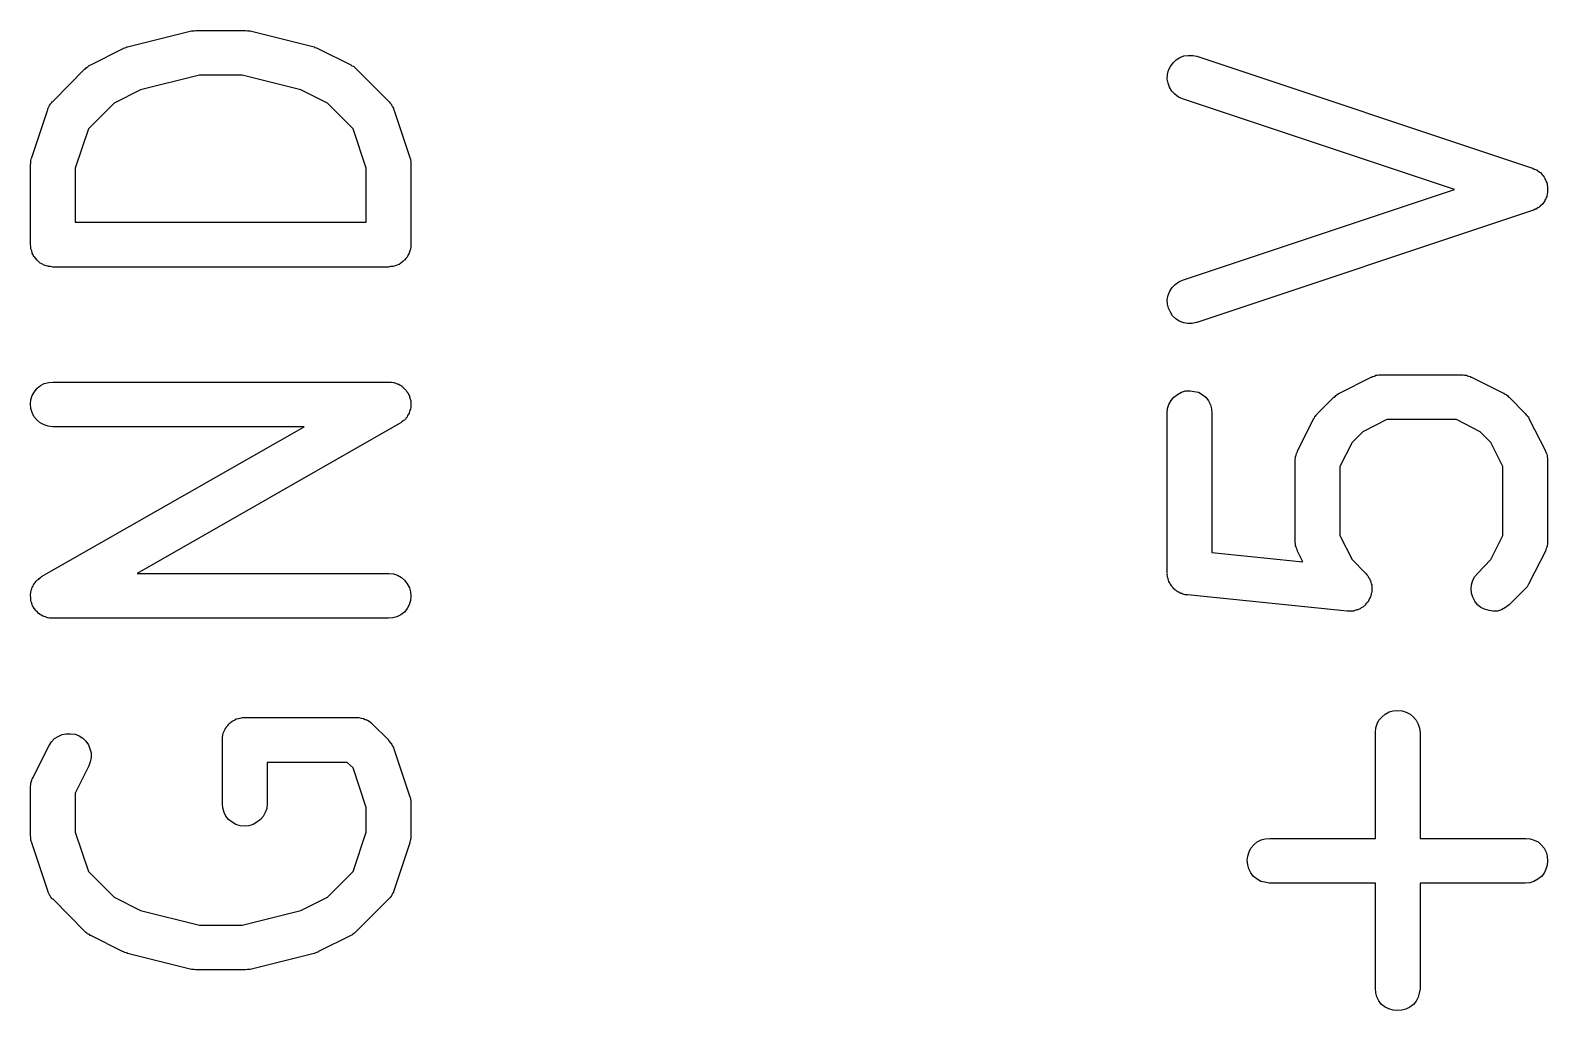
# Model space of a CAD drawing. Extents: x 94.4 to 145.6, y -140.8 to -106.9.
# Drawn here: x 141.144 to 144.534, y -120.521 to -118.33 of the extents above; entities that cross this region are included whole.
import ezdxf

# ---------------------------------------------------------------- set-up
doc = ezdxf.new("R2010")
doc.units = 0
doc.layers.add('BLACK', color=7, linetype='CONTINUOUS')

msp = doc.modelspace()

# ---------------------------------------------------------------- linework, layer by layer
at = {"layer": 'BLACK', "linetype": 'CONTINUOUS'}
for p, q in [((141.361, -118.367), (141.504, -118.331)), ((141.504, -118.331), (141.504, -118.331)), ((141.504, -118.331), (141.505, -118.331)), ((141.505, -118.331), (141.506, -118.331)), ((141.506, -118.331), (141.51, -118.331)), ((141.51, -118.331), (141.514, -118.33)), ((141.514, -118.33), (141.515, -118.33)), ((141.515, -118.33), (141.516, -118.33)), ((141.516, -118.33), (141.623, -118.33)), ((141.623, -118.33), (141.624, -118.33)), ((141.624, -118.33), (141.624, -118.33)), ((141.624, -118.33), (141.625, -118.33)), ((141.625, -118.33), (141.629, -118.331)), ((141.629, -118.331), (141.633, -118.331)), ((141.633, -118.331), (141.634, -118.331)), ((141.634, -118.331), (141.635, -118.331)), ((141.635, -118.331), (141.778, -118.367)), ((141.279, -118.407), (141.35, -118.371)), ((141.35, -118.371), (141.351, -118.371)), ((141.351, -118.371), (141.352, -118.37)), ((141.351, -118.371), (141.351, -118.371)), ((141.352, -118.37), (141.356, -118.369)), ((141.356, -118.369), (141.36, -118.367)), ((141.36, -118.367), (141.361, -118.367)), ((141.361, -118.367), (141.361, -118.367)), ((141.778, -118.367), (141.779, -118.367)), ((141.779, -118.367), (141.779, -118.367)), ((141.779, -118.367), (141.779, -118.368)), ((141.779, -118.368), (141.783, -118.369)), ((141.783, -118.369), (141.788, -118.371)), ((141.788, -118.371), (141.788, -118.371)), ((141.788, -118.371), (141.788, -118.371)), ((141.788, -118.371), (141.86, -118.407)), ((141.269, -118.414), (141.271, -118.412)), ((141.271, -118.412), (141.273, -118.411)), ((141.273, -118.411), (141.274, -118.409)), ((141.274, -118.409), (141.277, -118.408)), ((141.277, -118.408), (141.279, -118.407)), ((141.86, -118.407), (141.86, -118.407)), ((141.86, -118.407), (141.862, -118.409)), ((141.862, -118.409), (141.865, -118.41)), ((141.865, -118.41), (141.867, -118.411)), ((141.867, -118.411), (141.868, -118.412)), ((141.868, -118.412), (141.87, -118.414)), ((143.687, -118.419), (143.691, -118.411)), ((143.691, -118.411), (143.697, -118.403)), ((143.697, -118.403), (143.704, -118.396)), ((143.704, -118.396), (143.712, -118.391)), ((143.712, -118.391), (143.721, -118.387)), ((143.721, -118.387), (143.731, -118.386)), ((143.731, -118.386), (143.741, -118.386)), ((143.741, -118.386), (143.75, -118.388)), ((143.75, -118.388), (144.5, -118.638)), ((141.195, -118.488), (141.266, -118.416)), ((141.266, -118.416), (141.267, -118.416)), ((141.267, -118.416), (141.269, -118.414)), ((141.522, -118.43), (141.39, -118.463)), ((141.617, -118.43), (141.522, -118.43)), ((141.748, -118.463), (141.617, -118.43)), ((141.87, -118.414), (141.872, -118.416)), ((141.872, -118.416), (141.944, -118.488)), ((143.684, -118.439), (143.685, -118.429)), ((143.686, -118.448), (143.684, -118.439)), ((143.685, -118.429), (143.687, -118.419)), ((141.39, -118.463), (141.331, -118.493)), ((141.808, -118.493), (141.748, -118.463)), ((143.689, -118.457), (143.686, -118.448)), ((143.694, -118.466), (143.689, -118.457)), ((143.701, -118.473), (143.694, -118.466)), ((143.709, -118.479), (143.701, -118.473)), ((143.718, -118.483), (143.709, -118.479)), ((141.147, -118.614), (141.183, -118.507)), ((141.183, -118.505), (141.184, -118.504)), ((141.183, -118.506), (141.183, -118.505)), ((141.183, -118.507), (141.183, -118.506)), ((141.184, -118.504), (141.185, -118.501)), ((141.185, -118.501), (141.187, -118.498)), ((141.187, -118.498), (141.188, -118.496)), ((141.188, -118.495), (141.191, -118.492)), ((141.188, -118.496), (141.188, -118.495)), ((141.191, -118.492), (141.193, -118.49)), ((141.193, -118.49), (141.194, -118.489)), ((141.194, -118.489), (141.195, -118.488)), ((141.331, -118.493), (141.274, -118.55)), ((141.865, -118.55), (141.808, -118.493)), ((141.944, -118.488), (141.944, -118.488)), ((141.944, -118.488), (141.945, -118.489)), ((141.945, -118.489), (141.946, -118.49)), ((141.946, -118.49), (141.948, -118.493)), ((141.948, -118.493), (141.951, -118.496)), ((141.951, -118.496), (141.951, -118.497)), ((141.951, -118.497), (141.952, -118.498)), ((141.952, -118.498), (141.953, -118.501)), ((141.953, -118.501), (141.955, -118.504)), ((141.955, -118.504), (141.955, -118.506)), ((141.955, -118.506), (141.956, -118.507)), ((141.956, -118.507), (141.992, -118.614)), ((144.326, -118.686), (143.718, -118.483)), ((143.718, -118.483), (143.718, -118.483)), ((141.274, -118.55), (141.244, -118.638)), ((141.894, -118.638), (141.865, -118.55)), ((141.146, -118.617), (141.147, -118.614)), ((141.992, -118.614), (141.992, -118.615)), ((141.992, -118.615), (141.993, -118.618)), ((141.144, -118.629), (141.145, -118.627)), ((141.144, -118.63), (141.144, -118.629)), ((141.144, -118.809), (141.144, -118.63)), ((141.145, -118.62), (141.146, -118.617)), ((141.145, -118.622), (141.145, -118.62)), ((141.145, -118.624), (141.145, -118.622)), ((141.145, -118.627), (141.145, -118.624)), ((141.244, -118.638), (141.244, -118.759)), ((141.894, -118.759), (141.894, -118.638)), ((141.993, -118.618), (141.993, -118.62)), ((141.993, -118.62), (141.994, -118.622)), ((141.994, -118.622), (141.994, -118.624)), ((141.994, -118.624), (141.994, -118.627)), ((141.994, -118.627), (141.994, -118.63)), ((141.994, -118.63), (141.994, -118.809)), ((144.5, -118.638), (144.501, -118.638)), ((144.501, -118.638), (144.504, -118.64)), ((144.504, -118.64), (144.507, -118.641)), ((144.507, -118.641), (144.508, -118.642)), ((144.508, -118.642), (144.51, -118.642)), ((144.51, -118.642), (144.512, -118.644)), ((144.512, -118.644), (144.515, -118.646)), ((144.515, -118.646), (144.516, -118.647)), ((144.516, -118.647), (144.518, -118.648)), ((144.518, -118.648), (144.52, -118.651)), ((144.52, -118.651), (144.522, -118.653)), ((144.522, -118.653), (144.523, -118.654)), ((144.523, -118.654), (144.524, -118.655)), ((144.524, -118.655), (144.526, -118.658)), ((144.526, -118.658), (144.528, -118.661)), ((144.528, -118.661), (144.528, -118.662)), ((144.528, -118.662), (144.529, -118.664)), ((144.529, -118.664), (144.53, -118.667)), ((144.53, -118.667), (144.532, -118.67)), ((144.532, -118.67), (144.532, -118.671)), ((144.532, -118.671), (144.533, -118.673)), ((144.533, -118.673), (144.533, -118.676)), ((144.533, -118.676), (144.534, -118.68)), ((144.534, -118.68), (144.534, -118.681)), ((144.534, -118.681), (144.534, -118.682)), ((144.534, -118.682), (144.534, -118.686)), ((143.718, -118.888), (144.326, -118.686)), ((144.523, -118.717), (144.522, -118.719)), ((144.524, -118.716), (144.523, -118.717)), ((144.526, -118.713), (144.524, -118.716)), ((144.528, -118.711), (144.526, -118.713)), ((144.529, -118.708), (144.528, -118.709)), ((144.528, -118.709), (144.528, -118.711)), ((144.53, -118.705), (144.529, -118.708)), ((144.532, -118.702), (144.53, -118.705)), ((144.533, -118.696), (144.532, -118.699)), ((144.532, -118.699), (144.532, -118.7)), ((144.532, -118.7), (144.532, -118.702)), ((144.534, -118.692), (144.533, -118.696)), ((144.534, -118.686), (144.534, -118.689)), ((144.534, -118.689), (144.534, -118.691)), ((144.534, -118.691), (144.534, -118.692)), ((144.5, -118.733), (143.75, -118.983)), ((144.503, -118.732), (144.5, -118.733)), ((144.506, -118.73), (144.503, -118.732)), ((144.508, -118.73), (144.506, -118.73)), ((144.509, -118.729), (144.508, -118.73)), ((144.512, -118.727), (144.509, -118.729)), ((144.515, -118.725), (144.512, -118.727)), ((144.516, -118.724), (144.515, -118.725)), ((144.517, -118.723), (144.516, -118.724)), ((144.519, -118.721), (144.517, -118.723)), ((144.522, -118.719), (144.519, -118.721)), ((141.244, -118.759), (141.894, -118.759)), ((141.145, -118.813), (141.144, -118.809)), ((141.145, -118.818), (141.145, -118.813)), ((141.147, -118.823), (141.145, -118.818)), ((141.145, -118.818), (141.145, -118.818)), ((141.145, -118.818), (141.145, -118.818)), ((141.993, -118.819), (141.992, -118.823)), ((141.994, -118.814), (141.993, -118.819)), ((141.993, -118.819), (141.993, -118.819)), ((141.993, -118.819), (141.993, -118.819)), ((141.994, -118.809), (141.994, -118.809)), ((141.994, -118.809), (141.994, -118.809)), ((141.994, -118.809), (141.994, -118.809)), ((141.994, -118.809), (141.994, -118.809)), ((141.994, -118.809), (141.994, -118.814)), ((141.148, -118.827), (141.147, -118.823)), ((141.148, -118.828), (141.148, -118.827)), ((141.148, -118.827), (141.148, -118.827)), ((141.15, -118.832), (141.148, -118.828)), ((141.152, -118.836), (141.15, -118.832)), ((141.153, -118.836), (141.152, -118.836)), ((141.156, -118.84), (141.153, -118.836)), ((141.153, -118.836), (141.153, -118.836)), ((141.159, -118.844), (141.156, -118.84)), ((141.162, -118.847), (141.159, -118.844)), ((141.159, -118.844), (141.159, -118.844)), ((141.159, -118.844), (141.159, -118.844)), ((141.166, -118.85), (141.162, -118.847)), ((141.17, -118.852), (141.166, -118.85)), ((141.166, -118.85), (141.166, -118.85)), ((141.166, -118.85), (141.166, -118.85)), ((141.175, -118.855), (141.17, -118.852)), ((141.968, -118.853), (141.963, -118.855)), ((141.972, -118.85), (141.968, -118.853)), ((141.976, -118.847), (141.972, -118.85)), ((141.972, -118.85), (141.972, -118.85)), ((141.972, -118.85), (141.972, -118.85)), ((141.979, -118.844), (141.976, -118.847)), ((141.98, -118.844), (141.979, -118.844)), ((141.979, -118.844), (141.979, -118.844)), ((141.983, -118.84), (141.98, -118.844)), ((141.986, -118.837), (141.983, -118.84)), ((141.988, -118.832), (141.986, -118.837)), ((141.986, -118.837), (141.986, -118.837)), ((141.986, -118.837), (141.986, -118.837)), ((141.99, -118.828), (141.988, -118.832)), ((141.992, -118.823), (141.99, -118.828)), ((141.99, -118.828), (141.99, -118.828)), ((141.99, -118.828), (141.99, -118.828)), ((141.179, -118.856), (141.175, -118.855)), ((141.175, -118.855), (141.175, -118.855)), ((141.175, -118.855), (141.175, -118.855)), ((141.184, -118.857), (141.179, -118.856)), ((141.184, -118.858), (141.184, -118.857)), ((141.184, -118.857), (141.184, -118.857)), ((141.189, -118.858), (141.184, -118.858)), ((141.194, -118.859), (141.189, -118.858)), ((141.944, -118.859), (141.194, -118.859)), ((141.194, -118.859), (141.194, -118.859)), ((141.194, -118.859), (141.194, -118.859)), ((141.194, -118.859), (141.194, -118.859)), ((141.194, -118.859), (141.194, -118.859)), ((141.949, -118.858), (141.944, -118.859)), ((141.954, -118.858), (141.949, -118.858)), ((141.959, -118.856), (141.954, -118.858)), ((141.954, -118.858), (141.954, -118.858)), ((141.954, -118.858), (141.954, -118.858)), ((141.963, -118.855), (141.959, -118.856)), ((141.963, -118.855), (141.963, -118.855)), ((141.963, -118.855), (141.963, -118.855)), ((143.686, -118.922), (143.69, -118.913)), ((143.69, -118.913), (143.695, -118.905)), ((143.695, -118.905), (143.702, -118.898)), ((143.702, -118.898), (143.71, -118.892)), ((143.71, -118.892), (143.718, -118.888)), ((143.684, -118.932), (143.686, -118.922)), ((143.685, -118.942), (143.684, -118.932)), ((143.687, -118.951), (143.685, -118.942)), ((143.691, -118.96), (143.687, -118.951)), ((143.696, -118.968), (143.691, -118.96)), ((143.703, -118.975), (143.696, -118.968)), ((143.711, -118.98), (143.703, -118.975)), ((143.721, -118.984), (143.711, -118.98)), ((143.73, -118.985), (143.721, -118.984)), ((143.74, -118.985), (143.73, -118.985)), ((143.749, -118.983), (143.74, -118.985)), ((143.75, -118.983), (143.749, -118.983)), ((141.159, -119.13), (141.167, -119.124)), ((141.167, -119.124), (141.175, -119.119)), ((141.175, -119.119), (141.185, -119.117)), ((141.185, -119.117), (141.194, -119.116)), ((141.194, -119.116), (141.944, -119.116)), ((141.944, -119.116), (141.945, -119.116)), ((141.945, -119.116), (141.947, -119.116)), ((141.947, -119.116), (141.948, -119.116)), ((141.948, -119.116), (141.951, -119.116)), ((141.951, -119.116), (141.955, -119.117)), ((141.955, -119.117), (141.956, -119.117)), ((141.956, -119.117), (141.958, -119.118)), ((141.958, -119.118), (141.961, -119.119)), ((141.961, -119.119), (141.964, -119.12)), ((141.964, -119.12), (141.965, -119.121)), ((141.965, -119.121), (141.967, -119.121)), ((141.967, -119.121), (141.97, -119.123)), ((141.97, -119.123), (141.973, -119.124)), ((141.973, -119.124), (141.974, -119.126)), ((144.069, -119.141), (144.14, -119.105)), ((144.14, -119.105), (144.141, -119.105)), ((144.141, -119.105), (144.143, -119.104)), ((144.143, -119.104), (144.144, -119.104)), ((144.144, -119.104), (144.147, -119.103)), ((144.147, -119.103), (144.15, -119.101)), ((144.15, -119.101), (144.152, -119.101)), ((144.152, -119.101), (144.153, -119.101)), ((144.153, -119.101), (144.157, -119.1)), ((144.157, -119.1), (144.16, -119.1)), ((144.16, -119.1), (144.161, -119.1)), ((144.161, -119.1), (144.163, -119.1)), ((144.163, -119.1), (144.341, -119.1)), ((144.341, -119.1), (144.342, -119.1)), ((144.342, -119.1), (144.344, -119.1)), ((144.344, -119.1), (144.345, -119.1)), ((144.345, -119.1), (144.348, -119.101)), ((144.348, -119.101), (144.352, -119.101)), ((144.352, -119.101), (144.353, -119.101)), ((144.353, -119.101), (144.355, -119.102)), ((144.355, -119.102), (144.358, -119.103)), ((144.358, -119.103), (144.361, -119.104)), ((144.361, -119.104), (144.362, -119.105)), ((144.362, -119.105), (144.364, -119.105)), ((144.364, -119.105), (144.435, -119.141)), ((141.144, -119.165), (141.145, -119.156)), ((141.145, -119.156), (141.148, -119.146)), ((141.148, -119.146), (141.153, -119.138)), ((141.153, -119.138), (141.159, -119.13)), ((141.974, -119.126), (141.975, -119.126)), ((141.975, -119.126), (141.978, -119.129)), ((141.978, -119.129), (141.98, -119.131)), ((141.98, -119.131), (141.981, -119.132)), ((141.981, -119.132), (141.982, -119.133)), ((141.982, -119.133), (141.984, -119.136)), ((141.984, -119.136), (141.986, -119.138)), ((141.986, -119.138), (141.987, -119.14)), ((141.987, -119.14), (141.988, -119.141)), ((141.988, -119.141), (141.989, -119.144)), ((141.989, -119.144), (141.991, -119.147)), ((141.991, -119.147), (141.991, -119.149)), ((141.991, -119.149), (141.992, -119.15)), ((141.992, -119.15), (141.992, -119.153)), ((141.992, -119.153), (141.993, -119.156)), ((141.993, -119.156), (141.994, -119.158)), ((141.994, -119.158), (141.994, -119.16)), ((143.688, -119.166), (143.693, -119.157)), ((143.693, -119.157), (143.699, -119.15)), ((143.699, -119.15), (143.707, -119.144)), ((143.707, -119.144), (143.716, -119.139)), ((143.716, -119.139), (143.725, -119.136)), ((143.725, -119.136), (143.735, -119.136)), ((143.735, -119.136), (143.744, -119.137)), ((143.744, -119.137), (143.754, -119.139)), ((143.754, -119.139), (143.762, -119.144)), ((143.762, -119.144), (143.77, -119.15)), ((143.77, -119.15), (143.776, -119.158)), ((143.776, -119.158), (143.781, -119.167)), ((144.02, -119.186), (144.056, -119.15)), ((144.056, -119.15), (144.057, -119.15)), ((144.057, -119.15), (144.059, -119.148)), ((144.059, -119.148), (144.061, -119.146)), ((144.061, -119.146), (144.063, -119.145)), ((144.063, -119.145), (144.064, -119.144)), ((144.064, -119.144), (144.067, -119.142)), ((144.067, -119.142), (144.069, -119.141)), ((144.435, -119.141), (144.436, -119.141)), ((144.436, -119.141), (144.438, -119.143)), ((144.438, -119.143), (144.441, -119.144)), ((144.441, -119.144), (144.442, -119.145)), ((144.442, -119.145), (144.444, -119.146)), ((144.444, -119.146), (144.446, -119.148)), ((144.446, -119.148), (144.448, -119.15)), ((144.448, -119.15), (144.484, -119.186)), ((141.145, -119.175), (141.144, -119.165)), ((141.148, -119.184), (141.145, -119.175)), ((141.152, -119.193), (141.148, -119.184)), ((141.987, -119.191), (141.986, -119.194)), ((141.989, -119.188), (141.987, -119.191)), ((141.99, -119.187), (141.989, -119.188)), ((141.991, -119.182), (141.99, -119.185)), ((141.99, -119.185), (141.99, -119.187)), ((141.992, -119.179), (141.991, -119.182)), ((141.993, -119.177), (141.992, -119.179)), ((141.994, -119.173), (141.993, -119.176)), ((141.993, -119.176), (141.993, -119.177)), ((141.994, -119.16), (141.994, -119.163)), ((141.994, -119.163), (141.994, -119.166)), ((141.994, -119.166), (141.994, -119.168)), ((141.994, -119.168), (141.994, -119.169)), ((141.994, -119.169), (141.994, -119.173)), ((143.684, -119.185), (143.685, -119.175)), ((143.684, -119.186), (143.684, -119.185)), ((143.684, -119.543), (143.684, -119.186)), ((143.685, -119.175), (143.688, -119.166)), ((143.781, -119.167), (143.783, -119.176)), ((143.783, -119.176), (143.784, -119.186)), ((143.784, -119.186), (143.784, -119.497)), ((144.014, -119.193), (144.015, -119.192)), ((144.015, -119.192), (144.017, -119.19)), ((144.017, -119.19), (144.019, -119.188)), ((144.019, -119.188), (144.02, -119.186)), ((144.484, -119.186), (144.484, -119.186)), ((144.484, -119.186), (144.486, -119.189)), ((144.486, -119.189), (144.488, -119.191)), ((144.488, -119.191), (144.489, -119.192)), ((144.489, -119.192), (144.491, -119.194)), ((141.159, -119.201), (141.152, -119.193)), ((141.166, -119.207), (141.159, -119.201)), ((141.175, -119.212), (141.166, -119.207)), ((141.169, -119.551), (141.756, -119.216)), ((141.184, -119.215), (141.175, -119.212)), ((141.194, -119.216), (141.184, -119.215)), ((141.756, -119.216), (141.194, -119.216)), ((141.194, -119.216), (141.194, -119.216)), ((141.969, -119.209), (141.383, -119.544)), ((141.97, -119.208), (141.969, -119.209)), ((141.972, -119.207), (141.97, -119.208)), ((141.974, -119.205), (141.972, -119.207)), ((141.977, -119.203), (141.974, -119.205)), ((141.978, -119.202), (141.977, -119.203)), ((141.98, -119.201), (141.978, -119.202)), ((141.982, -119.199), (141.98, -119.201)), ((141.984, -119.196), (141.982, -119.199)), ((141.985, -119.195), (141.984, -119.196)), ((141.986, -119.194), (141.985, -119.195)), ((143.975, -119.27), (144.011, -119.199)), ((144.011, -119.198), (144.013, -119.196)), ((144.011, -119.199), (144.011, -119.198)), ((144.013, -119.196), (144.014, -119.193)), ((144.175, -119.2), (144.121, -119.227)), ((144.33, -119.2), (144.175, -119.2)), ((144.383, -119.227), (144.33, -119.2)), ((144.491, -119.194), (144.492, -119.197)), ((144.492, -119.197), (144.493, -119.199)), ((144.493, -119.199), (144.529, -119.27)), ((144.097, -119.251), (144.07, -119.305)), ((144.121, -119.227), (144.097, -119.251)), ((144.407, -119.251), (144.383, -119.227)), ((144.434, -119.305), (144.407, -119.251)), ((143.97, -119.289), (143.971, -119.286)), ((143.97, -119.291), (143.97, -119.289)), ((143.97, -119.292), (143.97, -119.291)), ((143.97, -119.293), (143.97, -119.292)), ((143.97, -119.471), (143.97, -119.293)), ((143.971, -119.282), (143.972, -119.281)), ((143.971, -119.286), (143.971, -119.282)), ((143.972, -119.279), (143.973, -119.276)), ((143.972, -119.281), (143.972, -119.279)), ((143.973, -119.276), (143.974, -119.273)), ((143.974, -119.273), (143.975, -119.272)), ((143.975, -119.272), (143.975, -119.27)), ((144.529, -119.27), (144.529, -119.271)), ((144.529, -119.271), (144.53, -119.272)), ((144.53, -119.272), (144.531, -119.274)), ((144.531, -119.274), (144.532, -119.277)), ((144.532, -119.277), (144.533, -119.28)), ((144.533, -119.28), (144.533, -119.282)), ((144.533, -119.282), (144.533, -119.283)), ((144.533, -119.283), (144.534, -119.286)), ((144.534, -119.286), (144.534, -119.29)), ((144.534, -119.29), (144.534, -119.291)), ((144.534, -119.291), (144.534, -119.293)), ((144.534, -119.293), (144.534, -119.471)), ((144.07, -119.305), (144.07, -119.459)), ((144.434, -119.459), (144.434, -119.305)), ((144.07, -119.459), (144.097, -119.513)), ((144.407, -119.513), (144.434, -119.459)), ((143.784, -119.497), (143.987, -119.518)), ((143.97, -119.473), (143.97, -119.471)), ((143.97, -119.474), (143.97, -119.473)), ((143.971, -119.478), (143.97, -119.474)), ((143.971, -119.481), (143.971, -119.478)), ((143.971, -119.482), (143.971, -119.481)), ((143.972, -119.484), (143.971, -119.482)), ((143.973, -119.487), (143.972, -119.484)), ((143.974, -119.49), (143.973, -119.487)), ((143.974, -119.492), (143.974, -119.49)), ((143.975, -119.493), (143.974, -119.492)), ((143.975, -119.494), (143.975, -119.493)), ((143.987, -119.518), (143.975, -119.494)), ((144.529, -119.494), (144.493, -119.565)), ((144.53, -119.492), (144.529, -119.494)), ((144.531, -119.488), (144.53, -119.491)), ((144.53, -119.491), (144.53, -119.492)), ((144.532, -119.485), (144.531, -119.488)), ((144.533, -119.483), (144.532, -119.485)), ((144.534, -119.478), (144.533, -119.482)), ((144.533, -119.482), (144.533, -119.483)), ((144.534, -119.471), (144.534, -119.472)), ((144.534, -119.472), (144.534, -119.473)), ((144.534, -119.473), (144.534, -119.475)), ((144.534, -119.475), (144.534, -119.478)), ((144.097, -119.513), (144.127, -119.543)), ((144.378, -119.543), (144.407, -119.513)), ((141.153, -119.566), (141.154, -119.565)), ((141.154, -119.565), (141.155, -119.564)), ((141.155, -119.564), (141.157, -119.561)), ((141.157, -119.561), (141.159, -119.559)), ((141.159, -119.559), (141.16, -119.558)), ((141.16, -119.558), (141.162, -119.557)), ((141.162, -119.557), (141.164, -119.555)), ((141.164, -119.555), (141.167, -119.553)), ((141.167, -119.553), (141.168, -119.552)), ((141.168, -119.552), (141.169, -119.551)), ((141.383, -119.544), (141.944, -119.544)), ((141.944, -119.544), (141.945, -119.544)), ((141.945, -119.544), (141.955, -119.545)), ((141.955, -119.545), (141.964, -119.548)), ((141.964, -119.548), (141.973, -119.553)), ((141.973, -119.553), (141.98, -119.559)), ((141.98, -119.559), (141.986, -119.567)), ((143.685, -119.545), (143.684, -119.543)), ((143.684, -119.547), (143.685, -119.545)), ((143.685, -119.55), (143.684, -119.547)), ((143.685, -119.552), (143.685, -119.55)), ((143.686, -119.555), (143.685, -119.552)), ((143.686, -119.557), (143.686, -119.555)), ((143.687, -119.559), (143.686, -119.557)), ((143.688, -119.562), (143.687, -119.559)), ((143.689, -119.564), (143.688, -119.562)), ((143.69, -119.566), (143.689, -119.564)), ((144.127, -119.543), (144.127, -119.544)), ((144.127, -119.544), (144.129, -119.545)), ((144.129, -119.545), (144.13, -119.547)), ((144.13, -119.547), (144.132, -119.549)), ((144.132, -119.549), (144.133, -119.551)), ((144.133, -119.551), (144.134, -119.553)), ((144.134, -119.553), (144.136, -119.555)), ((144.136, -119.555), (144.137, -119.558)), ((144.137, -119.558), (144.138, -119.56)), ((144.138, -119.56), (144.139, -119.562)), ((144.139, -119.562), (144.139, -119.564)), ((144.139, -119.564), (144.14, -119.567)), ((144.364, -119.569), (144.367, -119.559)), ((144.367, -119.559), (144.371, -119.551)), ((144.371, -119.551), (144.378, -119.543)), ((144.493, -119.565), (144.493, -119.566)), ((141.144, -119.591), (141.145, -119.587)), ((141.144, -119.592), (141.144, -119.591)), ((141.144, -119.594), (141.144, -119.592)), ((141.145, -119.597), (141.144, -119.594)), ((141.145, -119.584), (141.146, -119.583)), ((141.145, -119.587), (141.145, -119.584)), ((141.145, -119.6), (141.145, -119.597)), ((141.146, -119.581), (141.147, -119.578)), ((141.146, -119.583), (141.146, -119.581)), ((141.147, -119.578), (141.148, -119.575)), ((141.148, -119.575), (141.149, -119.573)), ((141.149, -119.573), (141.15, -119.572)), ((141.15, -119.572), (141.151, -119.569)), ((141.151, -119.569), (141.153, -119.566)), ((141.986, -119.567), (141.991, -119.576)), ((141.991, -119.576), (141.993, -119.585)), ((141.993, -119.585), (141.994, -119.595)), ((141.994, -119.595), (141.993, -119.604)), ((143.691, -119.568), (143.69, -119.566)), ((143.693, -119.57), (143.691, -119.568)), ((143.694, -119.572), (143.693, -119.57)), ((143.695, -119.574), (143.694, -119.572)), ((143.697, -119.576), (143.695, -119.574)), ((143.699, -119.578), (143.697, -119.576)), ((143.701, -119.579), (143.699, -119.578)), ((143.702, -119.581), (143.701, -119.579)), ((143.704, -119.582), (143.702, -119.581)), ((143.706, -119.584), (143.704, -119.582)), ((143.708, -119.585), (143.706, -119.584)), ((143.71, -119.586), (143.708, -119.585)), ((143.713, -119.588), (143.71, -119.586)), ((143.715, -119.589), (143.713, -119.588)), ((143.717, -119.589), (143.715, -119.589)), ((143.719, -119.59), (143.717, -119.589)), ((143.722, -119.591), (143.719, -119.59)), ((143.724, -119.592), (143.722, -119.591)), ((143.726, -119.592), (143.724, -119.592)), ((143.729, -119.592), (143.726, -119.592)), ((144.086, -119.628), (143.729, -119.592)), ((143.729, -119.592), (143.729, -119.592)), ((144.137, -119.598), (144.136, -119.6)), ((144.138, -119.596), (144.137, -119.598)), ((144.139, -119.593), (144.138, -119.596)), ((144.14, -119.591), (144.139, -119.593)), ((144.14, -119.567), (144.141, -119.569)), ((144.141, -119.586), (144.14, -119.589)), ((144.14, -119.589), (144.14, -119.591)), ((144.141, -119.569), (144.141, -119.572)), ((144.141, -119.572), (144.141, -119.574)), ((144.141, -119.574), (144.141, -119.576)), ((144.141, -119.576), (144.141, -119.579)), ((144.141, -119.579), (144.141, -119.581)), ((144.141, -119.581), (144.141, -119.584)), ((144.141, -119.584), (144.141, -119.586)), ((144.363, -119.578), (144.364, -119.569)), ((144.364, -119.588), (144.363, -119.578)), ((144.367, -119.597), (144.364, -119.588)), ((144.371, -119.606), (144.367, -119.597)), ((144.484, -119.578), (144.448, -119.614)), ((144.486, -119.576), (144.484, -119.578)), ((144.488, -119.574), (144.486, -119.576)), ((144.489, -119.572), (144.488, -119.574)), ((144.49, -119.571), (144.489, -119.572)), ((144.491, -119.568), (144.49, -119.571)), ((144.493, -119.566), (144.491, -119.568)), ((141.145, -119.602), (141.145, -119.6)), ((141.145, -119.604), (141.145, -119.602)), ((141.146, -119.607), (141.145, -119.604)), ((141.147, -119.61), (141.146, -119.607)), ((141.147, -119.611), (141.147, -119.61)), ((141.148, -119.613), (141.147, -119.611)), ((141.149, -119.616), (141.148, -119.613)), ((141.151, -119.619), (141.149, -119.616)), ((141.152, -119.62), (141.151, -119.619)), ((141.152, -119.622), (141.152, -119.62)), ((141.154, -119.624), (141.152, -119.622)), ((141.156, -119.627), (141.154, -119.624)), ((141.158, -119.628), (141.156, -119.627)), ((141.159, -119.629), (141.158, -119.628)), ((141.161, -119.631), (141.159, -119.629)), ((141.163, -119.634), (141.161, -119.631)), ((141.98, -119.63), (141.972, -119.636)), ((141.986, -119.622), (141.98, -119.63)), ((141.99, -119.614), (141.986, -119.622)), ((141.993, -119.604), (141.99, -119.614)), ((144.089, -119.628), (144.086, -119.628)), ((144.091, -119.628), (144.089, -119.628)), ((144.094, -119.628), (144.091, -119.628)), ((144.096, -119.628), (144.094, -119.628)), ((144.099, -119.628), (144.096, -119.628)), ((144.101, -119.628), (144.099, -119.628)), ((144.103, -119.627), (144.101, -119.628)), ((144.106, -119.626), (144.103, -119.627)), ((144.108, -119.625), (144.106, -119.626)), ((144.11, -119.625), (144.108, -119.625)), ((144.113, -119.624), (144.11, -119.625)), ((144.115, -119.623), (144.113, -119.624)), ((144.117, -119.621), (144.115, -119.623)), ((144.119, -119.62), (144.117, -119.621)), ((144.121, -119.619), (144.119, -119.62)), ((144.123, -119.617), (144.121, -119.619)), ((144.125, -119.616), (144.123, -119.617)), ((144.127, -119.614), (144.125, -119.616)), ((144.128, -119.612), (144.127, -119.614)), ((144.13, -119.61), (144.128, -119.612)), ((144.131, -119.608), (144.13, -119.61)), ((144.133, -119.607), (144.131, -119.608)), ((144.134, -119.604), (144.133, -119.607)), ((144.135, -119.602), (144.134, -119.604)), ((144.136, -119.6), (144.135, -119.602)), ((144.377, -119.614), (144.371, -119.606)), ((144.385, -119.62), (144.377, -119.614)), ((144.393, -119.624), (144.385, -119.62)), ((144.403, -119.627), (144.393, -119.624)), ((144.412, -119.628), (144.403, -119.627)), ((144.422, -119.628), (144.412, -119.628)), ((144.431, -119.625), (144.422, -119.628)), ((144.44, -119.62), (144.431, -119.625)), ((144.448, -119.614), (144.44, -119.62)), ((144.448, -119.614), (144.448, -119.614)), ((141.165, -119.634), (141.163, -119.634)), ((141.166, -119.636), (141.165, -119.634)), ((141.169, -119.637), (141.166, -119.636)), ((141.172, -119.639), (141.169, -119.637)), ((141.173, -119.639), (141.172, -119.639)), ((141.175, -119.64), (141.173, -119.639)), ((141.178, -119.641), (141.175, -119.64)), ((141.181, -119.642), (141.178, -119.641)), ((141.182, -119.643), (141.181, -119.642)), ((141.184, -119.643), (141.182, -119.643)), ((141.187, -119.644), (141.184, -119.643)), ((141.19, -119.644), (141.187, -119.644)), ((141.192, -119.644), (141.19, -119.644)), ((141.194, -119.644), (141.192, -119.644)), ((141.944, -119.644), (141.194, -119.644)), ((141.194, -119.644), (141.194, -119.644)), ((141.954, -119.643), (141.944, -119.644)), ((141.963, -119.641), (141.954, -119.643)), ((141.972, -119.636), (141.963, -119.641)), ((141.6, -119.872), (141.604, -119.869)), ((141.604, -119.869), (141.609, -119.868)), ((141.604, -119.869), (141.604, -119.869)), ((141.604, -119.869), (141.604, -119.869)), ((141.609, -119.868), (141.613, -119.867)), ((141.613, -119.867), (141.618, -119.866)), ((141.613, -119.867), (141.613, -119.867)), ((141.613, -119.867), (141.613, -119.867)), ((141.618, -119.866), (141.623, -119.866)), ((141.623, -119.866), (141.873, -119.866)), ((141.873, -119.866), (141.873, -119.866)), ((141.873, -119.866), (141.873, -119.866)), ((141.873, -119.866), (141.874, -119.866)), ((141.873, -119.866), (141.873, -119.866)), ((141.874, -119.866), (141.878, -119.866)), ((141.878, -119.866), (141.883, -119.867)), ((141.883, -119.867), (141.883, -119.867)), ((141.883, -119.867), (141.883, -119.867)), ((141.883, -119.867), (141.888, -119.868)), ((141.888, -119.868), (141.892, -119.87)), ((141.892, -119.87), (141.892, -119.87)), ((141.892, -119.87), (141.893, -119.87)), ((141.893, -119.87), (141.897, -119.872)), ((144.157, -119.872), (144.164, -119.864)), ((144.164, -119.864), (144.171, -119.858)), ((144.171, -119.858), (144.18, -119.853)), ((144.18, -119.853), (144.189, -119.851)), ((144.189, -119.851), (144.199, -119.85)), ((144.199, -119.85), (144.209, -119.851)), ((144.209, -119.851), (144.218, -119.854)), ((144.218, -119.854), (144.227, -119.858)), ((144.227, -119.858), (144.234, -119.865)), ((144.234, -119.865), (144.24, -119.872)), ((141.206, -119.908), (141.215, -119.904)), ((141.215, -119.904), (141.224, -119.902)), ((141.224, -119.902), (141.234, -119.902)), ((141.234, -119.902), (141.244, -119.903)), ((141.244, -119.903), (141.253, -119.907)), ((141.574, -119.905), (141.575, -119.901)), ((141.575, -119.901), (141.577, -119.896)), ((141.577, -119.896), (141.579, -119.892)), ((141.577, -119.896), (141.577, -119.896)), ((141.577, -119.896), (141.577, -119.896)), ((141.579, -119.892), (141.581, -119.888)), ((141.581, -119.888), (141.582, -119.888)), ((141.582, -119.887), (141.585, -119.884)), ((141.582, -119.888), (141.582, -119.887)), ((141.585, -119.884), (141.588, -119.88)), ((141.588, -119.88), (141.591, -119.877)), ((141.588, -119.88), (141.588, -119.88)), ((141.588, -119.88), (141.588, -119.88)), ((141.591, -119.877), (141.595, -119.874)), ((141.595, -119.874), (141.6, -119.872)), ((141.595, -119.874), (141.595, -119.874)), ((141.595, -119.874), (141.595, -119.874)), ((141.897, -119.872), (141.901, -119.874)), ((141.901, -119.874), (141.901, -119.874)), ((141.901, -119.874), (141.901, -119.874)), ((141.901, -119.874), (141.905, -119.877)), ((141.905, -119.877), (141.908, -119.88)), ((141.908, -119.88), (141.944, -119.916)), ((144.149, -119.899), (144.15, -119.889)), ((144.149, -119.9), (144.149, -119.899)), ((144.149, -120.136), (144.149, -119.9)), ((144.15, -119.889), (144.153, -119.88)), ((144.153, -119.88), (144.157, -119.872)), ((144.24, -119.872), (144.245, -119.881)), ((144.245, -119.881), (144.248, -119.89)), ((144.248, -119.89), (144.249, -119.9)), ((144.249, -119.9), (144.249, -120.136)), ((141.15, -120), (141.185, -119.929)), ((141.185, -119.929), (141.186, -119.928)), ((141.186, -119.928), (141.191, -119.92)), ((141.191, -119.92), (141.198, -119.913)), ((141.198, -119.913), (141.206, -119.908)), ((141.253, -119.907), (141.261, -119.912)), ((141.261, -119.912), (141.268, -119.919)), ((141.268, -119.919), (141.274, -119.927)), ((141.274, -119.927), (141.277, -119.936)), ((141.277, -119.936), (141.28, -119.945)), ((141.573, -119.91), (141.574, -119.906)), ((141.573, -119.915), (141.573, -119.91)), ((141.573, -119.916), (141.573, -119.915)), ((141.573, -119.915), (141.573, -119.915)), ((141.573, -119.915), (141.573, -119.915)), ((141.573, -119.915), (141.573, -119.915)), ((141.573, -120.059), (141.573, -119.916)), ((141.574, -119.906), (141.574, -119.905)), ((141.574, -119.905), (141.574, -119.905)), ((141.944, -119.916), (141.944, -119.917)), ((141.944, -119.917), (141.945, -119.918)), ((141.945, -119.918), (141.946, -119.919)), ((141.946, -119.919), (141.948, -119.922)), ((141.948, -119.922), (141.951, -119.924)), ((141.951, -119.924), (141.951, -119.925)), ((141.951, -119.925), (141.952, -119.927)), ((141.952, -119.927), (141.953, -119.93)), ((141.953, -119.93), (141.955, -119.933)), ((141.955, -119.933), (141.955, -119.934)), ((141.955, -119.934), (141.956, -119.936)), ((141.956, -119.936), (141.992, -120.043)), ((141.278, -119.965), (141.275, -119.974)), ((141.28, -119.955), (141.278, -119.965)), ((141.28, -119.945), (141.28, -119.955)), ((141.852, -119.966), (141.673, -119.966)), ((141.673, -119.966), (141.673, -120.059)), ((141.865, -119.978), (141.852, -119.966)), ((141.147, -120.006), (141.148, -120.003)), ((141.148, -120.003), (141.149, -120.002)), ((141.149, -120.002), (141.15, -120)), ((141.275, -119.974), (141.244, -120.035)), ((141.894, -120.067), (141.865, -119.978)), ((141.144, -120.019), (141.145, -120.016)), ((141.144, -120.021), (141.144, -120.019)), ((141.144, -120.022), (141.144, -120.021)), ((141.144, -120.023), (141.144, -120.022)), ((141.144, -120.13), (141.144, -120.023)), ((141.145, -120.012), (141.146, -120.011)), ((141.145, -120.016), (141.145, -120.012)), ((141.146, -120.01), (141.147, -120.006)), ((141.146, -120.011), (141.146, -120.01)), ((141.244, -120.035), (141.244, -120.122)), ((141.574, -120.068), (141.573, -120.059)), ((141.577, -120.078), (141.574, -120.068)), ((141.672, -120.069), (141.669, -120.078)), ((141.673, -120.059), (141.672, -120.069)), ((141.673, -120.059), (141.673, -120.059)), ((141.894, -120.122), (141.894, -120.067)), ((141.992, -120.043), (141.992, -120.043)), ((141.992, -120.043), (141.993, -120.046)), ((141.993, -120.046), (141.993, -120.049)), ((141.993, -120.049), (141.994, -120.051)), ((141.994, -120.051), (141.994, -120.053)), ((141.994, -120.053), (141.994, -120.056)), ((141.994, -120.056), (141.994, -120.059)), ((141.994, -120.059), (141.994, -120.13)), ((141.581, -120.086), (141.577, -120.078)), ((141.587, -120.094), (141.581, -120.086)), ((141.595, -120.1), (141.587, -120.094)), ((141.603, -120.105), (141.595, -120.1)), ((141.613, -120.108), (141.603, -120.105)), ((141.642, -120.105), (141.632, -120.108)), ((141.65, -120.1), (141.642, -120.105)), ((141.658, -120.094), (141.65, -120.1)), ((141.664, -120.087), (141.658, -120.094)), ((141.669, -120.078), (141.664, -120.087)), ((141.145, -120.133), (141.144, -120.13)), ((141.145, -120.136), (141.145, -120.133)), ((141.145, -120.138), (141.145, -120.136)), ((141.145, -120.14), (141.145, -120.138)), ((141.146, -120.142), (141.145, -120.14)), ((141.244, -120.122), (141.274, -120.21)), ((141.623, -120.109), (141.613, -120.108)), ((141.632, -120.108), (141.623, -120.109)), ((141.865, -120.21), (141.894, -120.122)), ((141.993, -120.14), (141.992, -120.143)), ((141.994, -120.136), (141.993, -120.138)), ((141.993, -120.138), (141.993, -120.14)), ((141.994, -120.13), (141.994, -120.131)), ((141.994, -120.131), (141.994, -120.133)), ((141.994, -120.133), (141.994, -120.136)), ((143.885, -120.144), (143.894, -120.139)), ((143.894, -120.139), (143.903, -120.137)), ((143.903, -120.137), (143.913, -120.136)), ((143.913, -120.136), (144.149, -120.136)), ((144.249, -120.136), (144.484, -120.136)), ((144.484, -120.136), (144.485, -120.136)), ((144.485, -120.136), (144.495, -120.137)), ((144.495, -120.137), (144.504, -120.14)), ((144.504, -120.14), (144.513, -120.144)), ((141.147, -120.145), (141.146, -120.142)), ((141.147, -120.146), (141.147, -120.145)), ((141.183, -120.253), (141.147, -120.146)), ((141.992, -120.146), (141.956, -120.253)), ((141.992, -120.143), (141.992, -120.146)), ((143.864, -120.176), (143.867, -120.166)), ((143.867, -120.166), (143.871, -120.158)), ((143.871, -120.158), (143.878, -120.15)), ((143.878, -120.15), (143.885, -120.144)), ((144.513, -120.144), (144.52, -120.151)), ((144.52, -120.151), (144.526, -120.158)), ((144.526, -120.158), (144.531, -120.167)), ((144.531, -120.167), (144.533, -120.176)), ((143.863, -120.185), (143.864, -120.176)), ((143.864, -120.195), (143.863, -120.185)), ((143.866, -120.204), (143.864, -120.195)), ((143.871, -120.213), (143.866, -120.204)), ((144.53, -120.205), (144.526, -120.214)), ((144.533, -120.196), (144.53, -120.205)), ((144.533, -120.176), (144.534, -120.186)), ((144.534, -120.186), (144.533, -120.196)), ((141.274, -120.21), (141.331, -120.267)), ((141.808, -120.267), (141.865, -120.21)), ((143.877, -120.221), (143.871, -120.213)), ((143.885, -120.227), (143.877, -120.221)), ((143.893, -120.232), (143.885, -120.227)), ((143.902, -120.234), (143.893, -120.232)), ((143.912, -120.236), (143.902, -120.234)), ((143.913, -120.236), (143.912, -120.236)), ((144.149, -120.236), (143.913, -120.236)), ((144.149, -120.471), (144.149, -120.236)), ((144.484, -120.236), (144.249, -120.236)), ((144.249, -120.236), (144.249, -120.471)), ((144.494, -120.235), (144.484, -120.236)), ((144.503, -120.232), (144.494, -120.235)), ((144.512, -120.227), (144.503, -120.232)), ((144.52, -120.221), (144.512, -120.227)), ((144.526, -120.214), (144.52, -120.221)), ((141.183, -120.254), (141.183, -120.253)), ((141.184, -120.256), (141.183, -120.254)), ((141.185, -120.259), (141.184, -120.256)), ((141.187, -120.262), (141.185, -120.259)), ((141.187, -120.263), (141.187, -120.262)), ((141.188, -120.264), (141.187, -120.263)), ((141.19, -120.267), (141.188, -120.264)), ((141.192, -120.27), (141.19, -120.267)), ((141.193, -120.271), (141.192, -120.27)), ((141.194, -120.272), (141.193, -120.271)), ((141.195, -120.272), (141.194, -120.272)), ((141.266, -120.344), (141.195, -120.272)), ((141.331, -120.267), (141.39, -120.297)), ((141.748, -120.297), (141.808, -120.267)), ((141.944, -120.272), (141.872, -120.344)), ((141.945, -120.271), (141.944, -120.272)), ((141.946, -120.27), (141.945, -120.271)), ((141.948, -120.268), (141.946, -120.27)), ((141.95, -120.265), (141.948, -120.268)), ((141.951, -120.264), (141.95, -120.265)), ((141.952, -120.262), (141.951, -120.264)), ((141.953, -120.259), (141.952, -120.262)), ((141.955, -120.256), (141.953, -120.259)), ((141.956, -120.254), (141.955, -120.255)), ((141.955, -120.255), (141.955, -120.256)), ((141.956, -120.253), (141.956, -120.254)), ((141.39, -120.297), (141.522, -120.33)), ((141.617, -120.33), (141.748, -120.297)), ((141.268, -120.346), (141.266, -120.344)), ((141.522, -120.33), (141.617, -120.33)), ((141.872, -120.344), (141.87, -120.346)), ((141.872, -120.344), (141.872, -120.344)), ((141.27, -120.348), (141.268, -120.346)), ((141.272, -120.349), (141.27, -120.348)), ((141.274, -120.35), (141.272, -120.349)), ((141.276, -120.351), (141.274, -120.35)), ((141.278, -120.353), (141.276, -120.351)), ((141.279, -120.353), (141.278, -120.353)), ((141.35, -120.389), (141.279, -120.353)), ((141.86, -120.353), (141.788, -120.389)), ((141.862, -120.352), (141.86, -120.353)), ((141.864, -120.351), (141.862, -120.352)), ((141.866, -120.349), (141.864, -120.351)), ((141.868, -120.348), (141.866, -120.349)), ((141.87, -120.346), (141.868, -120.348)), ((141.351, -120.389), (141.35, -120.389)), ((141.355, -120.391), (141.351, -120.389)), ((141.351, -120.389), (141.351, -120.389)), ((141.36, -120.392), (141.355, -120.391)), ((141.36, -120.393), (141.36, -120.392)), ((141.361, -120.393), (141.36, -120.393)), ((141.36, -120.393), (141.36, -120.393)), ((141.504, -120.429), (141.361, -120.393)), ((141.778, -120.393), (141.635, -120.429)), ((141.783, -120.391), (141.778, -120.393)), ((141.778, -120.393), (141.778, -120.393)), ((141.778, -120.393), (141.778, -120.393)), ((141.787, -120.39), (141.783, -120.391)), ((141.788, -120.389), (141.787, -120.389)), ((141.787, -120.389), (141.787, -120.389)), ((141.787, -120.389), (141.787, -120.39)), ((141.505, -120.429), (141.504, -120.429)), ((141.504, -120.429), (141.504, -120.429)), ((141.509, -120.429), (141.505, -120.429)), ((141.513, -120.43), (141.509, -120.429)), ((141.514, -120.43), (141.513, -120.43)), ((141.515, -120.43), (141.514, -120.43)), ((141.516, -120.43), (141.515, -120.43)), ((141.623, -120.43), (141.516, -120.43)), ((141.624, -120.43), (141.623, -120.43)), ((141.625, -120.43), (141.624, -120.43)), ((141.629, -120.429), (141.625, -120.43)), ((141.633, -120.429), (141.629, -120.429)), ((141.634, -120.429), (141.633, -120.429)), ((141.633, -120.429), (141.633, -120.429)), ((141.635, -120.429), (141.634, -120.429)), ((144.15, -120.481), (144.149, -120.471)), ((144.249, -120.472), (144.247, -120.482)), ((144.249, -120.471), (144.249, -120.472)), ((144.152, -120.49), (144.15, -120.481)), ((144.157, -120.499), (144.152, -120.49)), ((144.163, -120.507), (144.157, -120.499)), ((144.171, -120.513), (144.163, -120.507)), ((144.179, -120.517), (144.171, -120.513)), ((144.226, -120.513), (144.217, -120.518)), ((144.234, -120.507), (144.226, -120.513)), ((144.24, -120.5), (144.234, -120.507)), ((144.245, -120.491), (144.24, -120.5)), ((144.247, -120.482), (144.245, -120.491)), ((144.189, -120.52), (144.179, -120.517)), ((144.198, -120.521), (144.189, -120.52)), ((144.208, -120.52), (144.198, -120.521)), ((144.217, -120.518), (144.208, -120.52))]:
    msp.add_line(p, q, dxfattribs=at)

doc.saveas('drawing.dxf')
